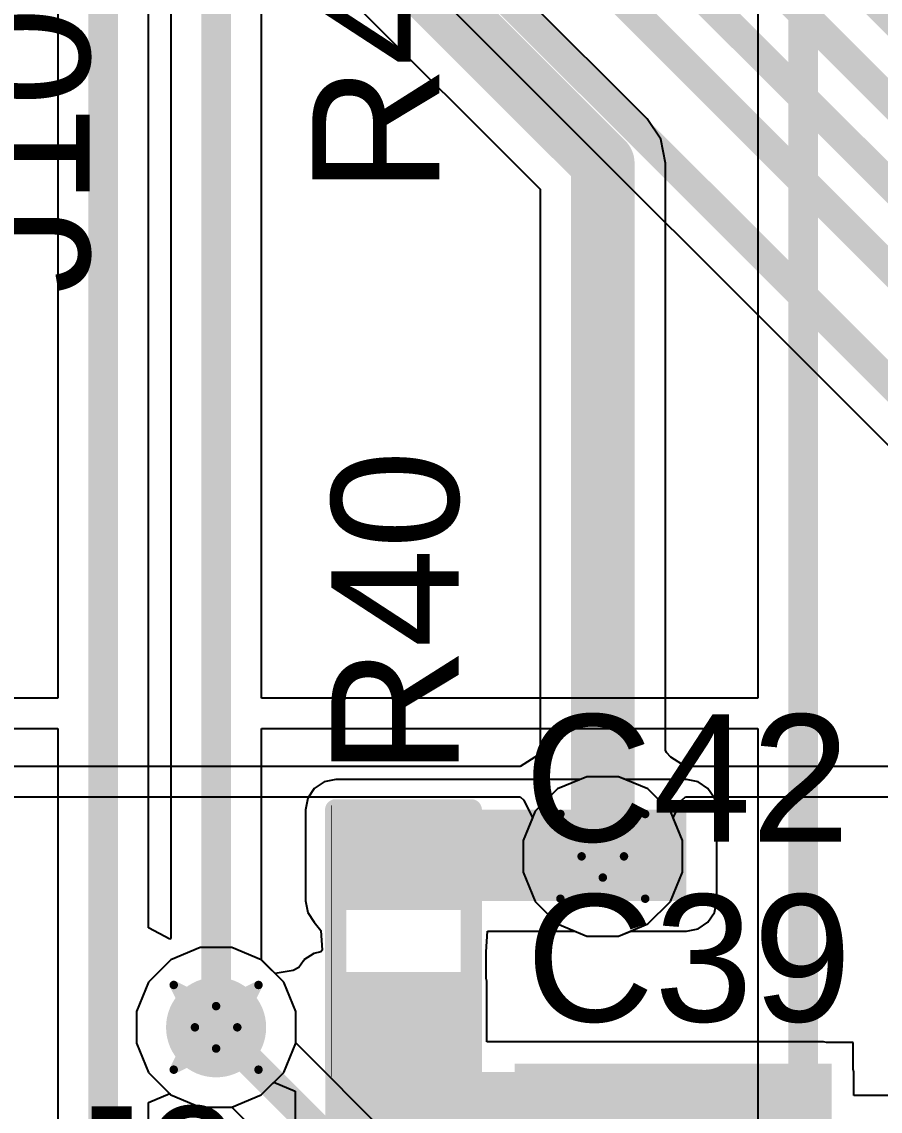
# Model space of a CAD drawing. Header units: inches. Extents: x -3 to 289, y -11 to 89.
# Drawn here: x 60.68 to 65.82, y 8.14 to 14.68 of the extents above; entities that cross this region are included whole.
import ezdxf

# ---------------------------------------------------------------- set-up
doc = ezdxf.new("R2010")
doc.units = ezdxf.units.IN
for name, color, linetype in [('Bottom Layer', 5, 'Continuous'), ('Drill Drawing', 1, 'Continuous'), ('Layer 1', 16, 'Continuous'), ('Layer 2', 76, 'Continuous'), ('Top Layer', 1, 'Continuous'), ('Top Overlay', 2, 'Continuous'), ('Top Paste', 8, 'Continuous'), ('Top Solder', 216, 'Continuous'), ('Via Holes', 16, 'Continuous')]:
    doc.layers.add(name, color=color, linetype=linetype)
doc.styles.add('Arial', font='', dxfattribs={"height": 0.2})
doc.styles.get('Arial').set_extended_font_data('Arial')

# ---------------------------------------------------------------- blocks, each defined once
blk = doc.blocks.new('R___0402_30')
at = {"layer": 'Top Layer'}
for points in [[(-0.6985, -0.3175), (-0.6985, 0.3175), (-0.2413, 0.3175), (-0.2413, -0.3175)], [(0.2413, -0.3175), (0.2413, 0.3175), (0.6985, 0.3175), (0.6985, -0.3175)]]:
    blk.add_hatch(color=1, dxfattribs=at).paths.add_polyline_path(points)
at = {"layer": 'Top Paste'}
for points in [[(-0.6985, -0.3175), (-0.6985, 0.3175), (-0.2413, 0.3175), (-0.2413, -0.3175)], [(0.2413, -0.3175), (0.2413, 0.3175), (0.6985, 0.3175), (0.6985, -0.3175)]]:
    blk.add_hatch(color=8, dxfattribs=at).paths.add_polyline_path(points)
at = {"layer": 'Top Solder'}
for points in [[(-0.7535, -0.3725), (-0.7535, 0.3725), (-0.1863, 0.3725), (-0.1863, -0.3725)], [(0.1863, -0.3725), (0.1863, 0.3725), (0.7535, 0.3725), (0.7535, -0.3725)]]:
    blk.add_hatch(color=216, dxfattribs=at).paths.add_polyline_path(points)
at = {"layer": 'Top Overlay'}
for points in [[(0.7874, 0.4064, 0.127, 0.127, 0), (-0.7874, 0.4064, 0.127, 0.127, 0)], [(-0.7874, -0.4064, 0.127, 0.127, 0), (-0.7874, 0.4064, 0.127, 0.127, 0)], [(0.7874, -0.4064, 0.127, 0.127, 0), (0.7874, 0.4064, 0.127, 0.127, 0)], [(0.7874, -0.4064, 0.127, 0.127, 0), (-0.7874, -0.4064, 0.127, 0.127, 0)], [(0.8128, -0.4318, 0.00323, 0.00323, 0), (-0.8128, -0.4318, 0.00323, 0.00323, 0)]]:
    blk.add_lwpolyline(points, format="xyseb", dxfattribs=at)
for points in [[(-0.8191, 0.4064, 0.0635, 0.0635, 1), (-0.7556, 0.4064, 0.0635, 0.0635, 1)], [(-0.8191, 0.4064, 0.0635, 0.0635, 1), (-0.7556, 0.4064, 0.0635, 0.0635, 1)], [(0.7556, 0.4064, 0.0635, 0.0635, 1), (0.8191, 0.4064, 0.0635, 0.0635, 1)], [(0.7556, 0.4064, 0.0635, 0.0635, 1), (0.8191, 0.4064, 0.0635, 0.0635, 1)], [(-0.8191, -0.4064, 0.0635, 0.0635, 1), (-0.7556, -0.4064, 0.0635, 0.0635, 1)], [(-0.8191, -0.4064, 0.0635, 0.0635, 1), (-0.7556, -0.4064, 0.0635, 0.0635, 1)], [(0.7556, -0.4064, 0.0635, 0.0635, 1), (0.8191, -0.4064, 0.0635, 0.0635, 1)], [(0.7556, -0.4064, 0.0635, 0.0635, 1), (0.8191, -0.4064, 0.0635, 0.0635, 1)], [(-0.8136, -0.4318, 0.00161, 0.00161, 1), (-0.812, -0.4318, 0.00161, 0.00161, 1)], [(0.812, -0.4318, 0.00161, 0.00161, 1), (0.8136, -0.4318, 0.00161, 0.00161, 1)]]:
    blk.add_lwpolyline(points, format="xyseb", close=True, dxfattribs=at)
blk = doc.blocks.new('693071010811_82')
at = {"layer": 'Top Layer'}
blk.add_hatch(color=1, dxfattribs=at).paths.add_polyline_path([(-5.875, 7.725), (-4.075, 7.725), (-4.075, 6.325), (-5.875, 6.325)])
at = {"layer": 'Top Paste'}
blk.add_hatch(color=8, dxfattribs=at).paths.add_polyline_path([(-5.875, 7.725), (-4.075, 7.725), (-4.075, 6.325), (-5.875, 6.325)])
at = {"layer": 'Top Solder'}
blk.add_hatch(color=216, dxfattribs=at).paths.add_polyline_path([(-5.925, 7.775), (-4.025, 7.775), (-4.025, 6.275), (-5.925, 6.275)])

msp = doc.modelspace()

# ---------------------------------------------------------------- hatches: boundary and pattern name
at = {"layer": 'Bottom Layer'}
h = msp.add_hatch(color=5, dxfattribs=at)
edge = h.paths.add_edge_path()
edge.add_arc((64.1578, 9.6717), 0.3, 0, 360)
h = msp.add_hatch(color=5, dxfattribs=at)
edge = h.paths.add_edge_path()
edge.add_arc((61.8404, 8.6466), 0.3, 0, 360)
at = {"layer": 'Layer 1'}
h = msp.add_hatch(color=16, dxfattribs=at)
edge = h.paths.add_edge_path()
edge.add_arc((64.1578, 9.6717), 0.3, 0, 360)
h = msp.add_hatch(color=16, dxfattribs=at)
edge = h.paths.add_edge_path()
edge.add_arc((61.8404, 8.6466), 0.3, 0, 360)
at = {"layer": 'Layer 2'}
h = msp.add_hatch(color=76, dxfattribs=at)
edge = h.paths.add_edge_path()
edge.add_arc((64.1578, 9.6717), 0.3, 0, 360)
h = msp.add_hatch(color=76, dxfattribs=at)
edge = h.paths.add_edge_path()
edge.add_arc((61.8404, 8.6466), 0.3, 0, 360)
at = {"layer": 'Top Layer'}
for points in [[(62.5569, 9.405), (64.659, 9.405), (64.659, 9.9511), (62.5569, 9.9511)], [(62.4952, 6.978), (63.2808, 6.978), (63.2808, 8.9224), (62.4952, 8.9224)], [(62.4952, 6.978), (65.4803, 6.978), (65.4803, 8.378), (62.4952, 8.378)]]:
    msp.add_hatch(color=1, dxfattribs=at).paths.add_polyline_path(points)
h = msp.add_hatch(color=1, dxfattribs=at)
edge = h.paths.add_edge_path()
edge.add_arc((64.1578, 9.6717), 0.3, 0, 360)
h = msp.add_hatch(color=1, dxfattribs=at)
edge = h.paths.add_edge_path()
edge.add_arc((61.8404, 8.6466), 0.3, 0, 360)
at = {"layer": 'Via Holes'}
h = msp.add_hatch(color=7, dxfattribs=at)
edge = h.paths.add_edge_path()
edge.add_arc((64.1578, 9.6717), 0.15, 0, 360)
h = msp.add_hatch(color=7, dxfattribs=at)
edge = h.paths.add_edge_path()
edge.add_arc((61.8404, 8.6466), 0.15, 0, 360)

# ---------------------------------------------------------------- linework, layer by layer
at = {"layer": 'Bottom Layer'}
for p, q in [((64.4233, 14.0934), (62.4724, 16.0444)), ((62.0513, 15.4034), (63.7823, 13.6724)), ((64.5047, 13.9716), (64.4233, 14.0934)), ((64.5333, 13.8279), (64.5047, 13.9716)), ((64.5333, 10.3078), (64.5333, 13.8279)), ((63.7823, 13.6724), (63.7823, 10.3078)), ((63.7497, 10.2659), (63.6617, 10.2105)), ((63.7759, 10.2952), (63.7497, 10.2659)), ((63.7823, 10.3078), (63.7759, 10.2952)), ((64.5396, 10.2952), (64.5333, 10.3078)), ((64.5658, 10.2659), (64.5396, 10.2952)), ((64.6539, 10.2105), (64.5658, 10.2659)), ((63.6617, 10.2105), (58.5202, 10.2105)), ((68.1374, 10.2105), (64.6539, 10.2105)), ((58.339, 10.0292), (63.6617, 10.0292)), ((63.6617, 10.0292), (63.6842, 10.0077)), ((63.6842, 10.0077), (63.7361, 9.9022)), ((64.5795, 9.9022), (64.6313, 10.0077)), ((64.6313, 10.0077), (64.6539, 10.0292)), ((64.6539, 10.0292), (68.3603, 10.0292)), ((63.7361, 9.9022), (63.68, 9.7668)), ((64.6356, 9.7668), (64.5795, 9.9022)), ((63.68, 9.7668), (63.68, 9.5767)), ((64.6356, 9.5767), (64.6356, 9.7668)), ((63.68, 9.5767), (63.7527, 9.4011)), ((64.5628, 9.4011), (64.6356, 9.5767)), ((63.7527, 9.4011), (63.8871, 9.2667)), ((64.4284, 9.2667), (64.5628, 9.4011)), ((63.8871, 9.2667), (64.0627, 9.1939)), ((64.2528, 9.1939), (64.4284, 9.2667)), ((64.0627, 9.1939), (64.2528, 9.1939)), ((61.7454, 9.1244), (61.5698, 9.0516)), ((61.9355, 9.1244), (61.7454, 9.1244)), ((62.1111, 9.0516), (61.9355, 9.1244)), ((61.5698, 9.0516), (61.4354, 8.9172)), ((62.2455, 8.9172), (62.1111, 9.0516)), ((61.4354, 8.9172), (61.3626, 8.7416)), ((62.3182, 8.7416), (62.2455, 8.9172)), ((61.3626, 8.7416), (61.3626, 8.5515)), ((62.3182, 8.5515), (62.3182, 8.7416)), ((61.3626, 8.5515), (61.4354, 8.3759)), ((62.2455, 8.3759), (62.3182, 8.5515)), ((61.4354, 8.3759), (61.5698, 8.2415)), ((62.1111, 8.2415), (62.2455, 8.3759)), ((61.5698, 8.2415), (61.7454, 8.1688)), ((61.9355, 8.1688), (62.1111, 8.2415)), ((61.7454, 8.1688), (61.9355, 8.1688))]:
    msp.add_line(p, q, dxfattribs=at)
for points in [[(62.2068, 15.7789, 0.381, 0.381, 0), (64.1578, 13.8279, 0.381, 0.381, 0)], [(64.1578, 9.6717, 0.381, 0.381, 0), (64.1578, 13.8279, 0.381, 0.381, 0)]]:
    msp.add_lwpolyline(points, format="xyseb", dxfattribs=at)
for points in [[(64.0625, 13.8279, 0.1905, 0.1905, 1), (64.253, 13.8279, 0.1905, 0.1905, 1)], [(64.0625, 13.8279, 0.1905, 0.1905, 1), (64.253, 13.8279, 0.1905, 0.1905, 1)], [(64.0625, 9.6717, 0.1905, 0.1905, 1), (64.253, 9.6717, 0.1905, 0.1905, 1)]]:
    msp.add_lwpolyline(points, format="xyseb", close=True, dxfattribs=at)
at = {"layer": 'Drill Drawing'}
for points in [[(63.9038, 9.9257, 0.0508, 0.0508, 0), (64.1578, 9.7987, 0.0508, 0.0508, 0)], [(63.9038, 9.9257, 0.0508, 0.0508, 0), (64.0308, 9.6717, 0.0508, 0.0508, 0)], [(64.1578, 9.7987, 0.0508, 0.0508, 0), (64.4118, 9.9257, 0.0508, 0.0508, 0)], [(64.2848, 9.6717, 0.0508, 0.0508, 0), (64.4118, 9.9257, 0.0508, 0.0508, 0)], [(63.9038, 9.4177, 0.0508, 0.0508, 0), (64.0308, 9.6717, 0.0508, 0.0508, 0)], [(64.2848, 9.6717, 0.0508, 0.0508, 0), (64.4118, 9.4177, 0.0508, 0.0508, 0)], [(63.9038, 9.4177, 0.0508, 0.0508, 0), (64.1578, 9.5447, 0.0508, 0.0508, 0)], [(64.1578, 9.5447, 0.0508, 0.0508, 0), (64.4118, 9.4177, 0.0508, 0.0508, 0)], [(61.5864, 8.9006, 0.0508, 0.0508, 0), (61.8404, 8.7736, 0.0508, 0.0508, 0)], [(61.5864, 8.9006, 0.0508, 0.0508, 0), (61.7134, 8.6466, 0.0508, 0.0508, 0)], [(61.8404, 8.7736, 0.0508, 0.0508, 0), (62.0944, 8.9006, 0.0508, 0.0508, 0)], [(61.9674, 8.6466, 0.0508, 0.0508, 0), (62.0944, 8.9006, 0.0508, 0.0508, 0)], [(61.5864, 8.3926, 0.0508, 0.0508, 0), (61.7134, 8.6466, 0.0508, 0.0508, 0)], [(61.9674, 8.6466, 0.0508, 0.0508, 0), (62.0944, 8.3926, 0.0508, 0.0508, 0)], [(61.5864, 8.3926, 0.0508, 0.0508, 0), (61.8404, 8.5196, 0.0508, 0.0508, 0)], [(61.8404, 8.5196, 0.0508, 0.0508, 0), (62.0944, 8.3926, 0.0508, 0.0508, 0)]]:
    msp.add_lwpolyline(points, format="xyseb", dxfattribs=at)
for points in [[(63.8911, 9.9257, 0.0254, 0.0254, 1), (63.9165, 9.9257, 0.0254, 0.0254, 1)], [(63.8911, 9.9257, 0.0254, 0.0254, 1), (63.9165, 9.9257, 0.0254, 0.0254, 1)], [(64.3991, 9.9257, 0.0254, 0.0254, 1), (64.4245, 9.9257, 0.0254, 0.0254, 1)], [(64.3991, 9.9257, 0.0254, 0.0254, 1), (64.4245, 9.9257, 0.0254, 0.0254, 1)], [(64.1451, 9.7987, 0.0254, 0.0254, 1), (64.1705, 9.7987, 0.0254, 0.0254, 1)], [(64.1451, 9.7987, 0.0254, 0.0254, 1), (64.1705, 9.7987, 0.0254, 0.0254, 1)], [(64.0181, 9.6717, 0.0254, 0.0254, 1), (64.0435, 9.6717, 0.0254, 0.0254, 1)], [(64.0181, 9.6717, 0.0254, 0.0254, 1), (64.0435, 9.6717, 0.0254, 0.0254, 1)], [(64.2721, 9.6717, 0.0254, 0.0254, 1), (64.2975, 9.6717, 0.0254, 0.0254, 1)], [(64.2721, 9.6717, 0.0254, 0.0254, 1), (64.2975, 9.6717, 0.0254, 0.0254, 1)], [(64.1451, 9.5447, 0.0254, 0.0254, 1), (64.1705, 9.5447, 0.0254, 0.0254, 1)], [(64.1451, 9.5447, 0.0254, 0.0254, 1), (64.1705, 9.5447, 0.0254, 0.0254, 1)], [(63.8911, 9.4177, 0.0254, 0.0254, 1), (63.9165, 9.4177, 0.0254, 0.0254, 1)], [(63.8911, 9.4177, 0.0254, 0.0254, 1), (63.9165, 9.4177, 0.0254, 0.0254, 1)], [(64.3991, 9.4177, 0.0254, 0.0254, 1), (64.4245, 9.4177, 0.0254, 0.0254, 1)], [(64.3991, 9.4177, 0.0254, 0.0254, 1), (64.4245, 9.4177, 0.0254, 0.0254, 1)], [(61.5737, 8.9006, 0.0254, 0.0254, 1), (61.5991, 8.9006, 0.0254, 0.0254, 1)], [(61.5737, 8.9006, 0.0254, 0.0254, 1), (61.5991, 8.9006, 0.0254, 0.0254, 1)], [(62.0817, 8.9006, 0.0254, 0.0254, 1), (62.1071, 8.9006, 0.0254, 0.0254, 1)], [(62.0817, 8.9006, 0.0254, 0.0254, 1), (62.1071, 8.9006, 0.0254, 0.0254, 1)], [(61.8277, 8.7736, 0.0254, 0.0254, 1), (61.8531, 8.7736, 0.0254, 0.0254, 1)], [(61.8277, 8.7736, 0.0254, 0.0254, 1), (61.8531, 8.7736, 0.0254, 0.0254, 1)], [(61.7007, 8.6466, 0.0254, 0.0254, 1), (61.7261, 8.6466, 0.0254, 0.0254, 1)], [(61.7007, 8.6466, 0.0254, 0.0254, 1), (61.7261, 8.6466, 0.0254, 0.0254, 1)], [(61.9547, 8.6466, 0.0254, 0.0254, 1), (61.9801, 8.6466, 0.0254, 0.0254, 1)], [(61.9547, 8.6466, 0.0254, 0.0254, 1), (61.9801, 8.6466, 0.0254, 0.0254, 1)], [(61.8277, 8.5196, 0.0254, 0.0254, 1), (61.8531, 8.5196, 0.0254, 0.0254, 1)], [(61.8277, 8.5196, 0.0254, 0.0254, 1), (61.8531, 8.5196, 0.0254, 0.0254, 1)], [(61.5737, 8.3926, 0.0254, 0.0254, 1), (61.5991, 8.3926, 0.0254, 0.0254, 1)], [(61.5737, 8.3926, 0.0254, 0.0254, 1), (61.5991, 8.3926, 0.0254, 0.0254, 1)], [(62.0817, 8.3926, 0.0254, 0.0254, 1), (62.1071, 8.3926, 0.0254, 0.0254, 1)], [(62.0817, 8.3926, 0.0254, 0.0254, 1), (62.1071, 8.3926, 0.0254, 0.0254, 1)]]:
    msp.add_lwpolyline(points, format="xyseb", close=True, dxfattribs=at)
at = {"layer": 'Layer 1'}
for p, q in [((57.4263, 20.5787), (68.5667, 9.4383)), ((64.0627, 10.1495), (63.8871, 10.0768)), ((64.2528, 10.1495), (64.0627, 10.1495)), ((64.4284, 10.0768), (64.2528, 10.1495)), ((63.8871, 10.0768), (63.7527, 9.9424)), ((64.5628, 9.9424), (64.4284, 10.0768)), ((63.7527, 9.9424), (63.68, 9.7668)), ((64.6356, 9.7668), (64.5628, 9.9424)), ((63.68, 9.7668), (63.68, 9.5767)), ((64.6356, 9.5767), (64.6356, 9.7668)), ((63.68, 9.5767), (63.7527, 9.4011)), ((64.5628, 9.4011), (64.6356, 9.5767)), ((63.7527, 9.4011), (63.8871, 9.2667)), ((64.4284, 9.2667), (64.5628, 9.4011)), ((63.8871, 9.2667), (64.0627, 9.1939)), ((64.2528, 9.1939), (64.4284, 9.2667)), ((64.0627, 9.1939), (64.2528, 9.1939)), ((61.7454, 9.1244), (61.5698, 9.0516)), ((61.9355, 9.1244), (61.7454, 9.1244)), ((62.1111, 9.0516), (61.9355, 9.1244)), ((61.5698, 9.0516), (61.4354, 8.9172)), ((62.2455, 8.9172), (62.1111, 9.0516)), ((61.4354, 8.9172), (61.3626, 8.7416)), ((62.3182, 8.7416), (62.2455, 8.9172)), ((61.3626, 8.7416), (61.3626, 8.5515)), ((62.3182, 8.5533), (62.3182, 8.7416)), ((61.3626, 8.5515), (61.4354, 8.3759)), ((65.7483, 5.1233), (62.3182, 8.5533)), ((61.4354, 8.3759), (61.5698, 8.2415)), ((61.5698, 8.2415), (61.7454, 8.1688)), ((61.7454, 8.1688), (61.9337, 8.1688)), ((61.9337, 8.1688), (65.4433, 4.6591))]:
    msp.add_line(p, q, dxfattribs=at)
for points in [[(57.6186, 20.771, 0.1778, 0.1778, 0), (72.6548, 5.7347, 0.1778, 0.1778, 0)], [(59.764, 19.3114, 0.1778, 0.1778, 0), (72.6294, 6.4459, 0.1778, 0.1778, 0)], [(63.5528, 16.0255, 0.1778, 0.1778, 0), (71.2002, 8.378, 0.1778, 0.1778, 0)], [(64.1571, 15.9241, 0.1778, 0.1778, 0), (71.2088, 8.8724, 0.1778, 0.1778, 0)], [(64.7921, 15.792, 0.1778, 0.1778, 0), (71.3257, 9.2583, 0.1778, 0.1778, 0)], [(61.8404, 8.6466, 0.1778, 0.1778, 0), (65.6356, 4.8514, 0.1778, 0.1778, 0)]]:
    msp.add_lwpolyline(points, format="xyseb", dxfattribs=at)
msp.add_lwpolyline([(61.796, 8.6466, 0.0889, 0.0889, 1), (61.8849, 8.6466, 0.0889, 0.0889, 1)], format="xyseb", close=True, dxfattribs=at)
at = {"layer": 'Layer 2'}
for p, q in [((60.8914, 25.3702), (60.8914, 10.6206)), ((61.4352, 9.2426), (61.4352, 25.3702)), ((61.5685, 24.7127), (61.5685, 9.1789)), ((62.1124, 10.6206), (62.1124, 24.6001)), ((65.0876, 17.3777), (65.0876, 10.6206)), ((60.8914, 10.6206), (59.9974, 10.6206)), ((65.0876, 10.6206), (62.1124, 10.6206)), ((59.9974, 10.4393), (60.8914, 10.4393)), ((60.8914, 10.4393), (60.8914, 3.4803)), ((62.1124, 9.0504), (62.1124, 10.4393)), ((62.1124, 10.4393), (65.0876, 10.4393)), ((65.0876, 10.4393), (65.0876, 1.072)), ((61.5622, 9.1747), (61.4352, 9.2426)), ((61.5685, 9.1789), (61.5622, 9.1747)), ((62.2455, 8.9172), (62.1124, 9.0504)), ((62.3182, 8.7416), (62.2455, 8.9172)), ((62.3182, 8.5515), (62.3182, 8.7416)), ((62.2455, 8.3759), (62.3182, 8.5515)), ((62.1111, 8.2415), (62.2455, 8.3759)), ((61.4352, 8.1965), (61.5622, 8.2491)), ((61.5622, 8.2491), (61.5698, 8.2415)), ((61.5698, 8.2415), (61.7454, 8.1688)), ((61.9355, 8.1688), (62.1111, 8.2415)), ((61.4352, 3.5929), (61.4352, 8.1965)), ((61.7454, 8.1688), (61.9355, 8.1688))]:
    msp.add_line(p, q, dxfattribs=at)
for points in [[(61.1633, 3.4803, 0.1778, 0.1778, 0), (61.1633, 25.774, 0.1778, 0.1778, 0)], [(65.3595, 0.6682, 0.1778, 0.1778, 0), (65.3595, 25.4201, 0.1778, 0.1778, 0)], [(61.8404, 8.6466, 0.1778, 0.1778, 0), (61.8404, 24.7127, 0.1778, 0.1778, 0)]]:
    msp.add_lwpolyline(points, format="xyseb", dxfattribs=at)
msp.add_lwpolyline([(61.796, 8.6466, 0.0889, 0.0889, 1), (61.8849, 8.6466, 0.0889, 0.0889, 1)], format="xyseb", close=True, dxfattribs=at)
at = {"layer": 'Top Layer'}
for p, q in [((62.5569, 10.1324), (62.4875, 10.1186)), ((64.0214, 10.1324), (62.5569, 10.1324)), ((64.0627, 10.1495), (64.0214, 10.1324)), ((64.2528, 10.1495), (64.0627, 10.1495)), ((64.2941, 10.1324), (64.2528, 10.1495)), ((64.659, 10.1324), (64.2941, 10.1324)), ((64.7284, 10.1186), (64.659, 10.1324)), ((62.4287, 10.0793), (62.3894, 10.0205)), ((62.4875, 10.1186), (62.4287, 10.0793)), ((64.7872, 10.0793), (64.7284, 10.1186)), ((64.8265, 10.0205), (64.7872, 10.0793)), ((62.3894, 10.0205), (62.3756, 9.9511)), ((64.8403, 9.9511), (64.8265, 10.0205)), ((62.3756, 9.9511), (62.3756, 9.405)), ((64.8403, 9.405), (64.8403, 9.9511)), ((62.3756, 9.405), (62.3894, 9.3356)), ((64.8265, 9.3356), (64.8403, 9.405)), ((62.3894, 9.3356), (62.4287, 9.2768)), ((62.4287, 9.2768), (62.468, 9.2272)), ((64.7284, 9.2375), (64.7872, 9.2768)), ((64.7872, 9.2768), (64.8265, 9.3356)), ((62.468, 9.2272), (62.4769, 9.1099)), ((63.4586, 9.1002), (63.467, 9.2237)), ((63.467, 9.2237), (63.9908, 9.2237)), ((63.9908, 9.2237), (64.0627, 9.1939)), ((64.2528, 9.1939), (64.3248, 9.2237)), ((64.3248, 9.2237), (64.659, 9.2237)), ((64.659, 9.2237), (64.7284, 9.2375)), ((64.0627, 9.1939), (64.2528, 9.1939)), ((61.7454, 9.1244), (61.5698, 9.0516)), ((61.9355, 9.1244), (61.7454, 9.1244)), ((62.1111, 9.0516), (61.9355, 9.1244)), ((62.4258, 9.0899), (62.367, 9.0506)), ((62.468, 9.1002), (62.4258, 9.0899)), ((62.4769, 9.1099), (62.468, 9.1002)), ((63.4586, 9.0967), (63.4586, 9.1002)), ((63.4586, 8.9399), (63.4586, 9.0967)), ((61.5698, 9.0516), (61.4354, 8.9172)), ((62.1937, 8.9691), (62.1111, 9.0516)), ((62.3636, 9.0456), (62.3363, 9.0047)), ((62.367, 9.0506), (62.3636, 9.0456)), ((62.367, 9.0506), (62.367, 9.0506)), ((62.3024, 8.9875), (62.1937, 8.9691)), ((62.3363, 9.0047), (62.3024, 8.9875)), ((61.4354, 8.9172), (61.3626, 8.7416)), ((63.4621, 8.9224), (63.4586, 8.9399)), ((63.4621, 8.5593), (63.4621, 8.9224)), ((61.3626, 8.7416), (61.3626, 8.5515)), ((65.4803, 8.5593), (63.4621, 8.5593)), ((65.4978, 8.5558), (65.4803, 8.5593)), ((61.3626, 8.5515), (61.4354, 8.3759)), ((65.6581, 8.5558), (65.4978, 8.5558)), ((65.6581, 8.3955), (65.6581, 8.5558)), ((61.4354, 8.3759), (61.5698, 8.2415)), ((65.6616, 8.378), (65.6581, 8.3955)), ((65.6616, 8.237), (65.6616, 8.378)), ((62.1111, 8.2415), (62.1869, 8.3173)), ((62.1869, 8.3173), (62.3139, 8.2647)), ((61.5698, 8.2415), (61.7454, 8.1688)), ((61.9355, 8.1688), (62.1111, 8.2415)), ((62.3139, 8.2647), (62.3139, 6.978)), ((66.2243, 8.237), (65.6616, 8.237)), ((61.7454, 8.1688), (61.9355, 8.1688))]:
    msp.add_line(p, q, dxfattribs=at)
for points in [[(62.9633, 9.6336, 0.1778, 0.1778, 0), (63.0014, 9.6717, 0.1778, 0.1778, 0)], [(63.0014, 9.6717, 0.1778, 0.1778, 0), (64.1578, 9.6717, 0.1778, 0.1778, 0)]]:
    msp.add_lwpolyline(points, format="xyseb", dxfattribs=at)
for points in [[(62.9569, 9.6717, 0.0889, 0.0889, 1), (63.0458, 9.6717, 0.0889, 0.0889, 1)], [(62.9569, 9.6717, 0.0889, 0.0889, 1), (63.0458, 9.6717, 0.0889, 0.0889, 1)], [(64.1133, 9.6717, 0.0889, 0.0889, 1), (64.2022, 9.6717, 0.0889, 0.0889, 1)], [(62.9188, 9.6336, 0.0889, 0.0889, 1), (63.0077, 9.6336, 0.0889, 0.0889, 1)]]:
    msp.add_lwpolyline(points, format="xyseb", close=True, dxfattribs=at)

# ---------------------------------------------------------------- block references
at = {"rotation": 270}
msp.add_blockref('R___0402_30', (62.9633, 9.1637), dxfattribs=at)
msp.add_blockref('693071010811_82', (69.5553, 0.6531))

# ---------------------------------------------------------------- texts
at = {"layer": 'Top Overlay', "style": 'Arial'}
for s, p in [('R46', (63.1787, 13.6431)), ('J10', (61.0835, 13.0462)), ('R40', (63.2933, 10.1546))]:
    msp.add_text(s, height=0.762, rotation=90, dxfattribs=at).set_placement(p)
for s, p in [('C42', (63.6867, 9.7607)), ('C39', (63.6968, 8.6813)), ('J9', (60.8807, 7.4112))]:
    msp.add_text(s, height=0.762, dxfattribs=at).set_placement(p)

doc.saveas('drawing.dxf')
